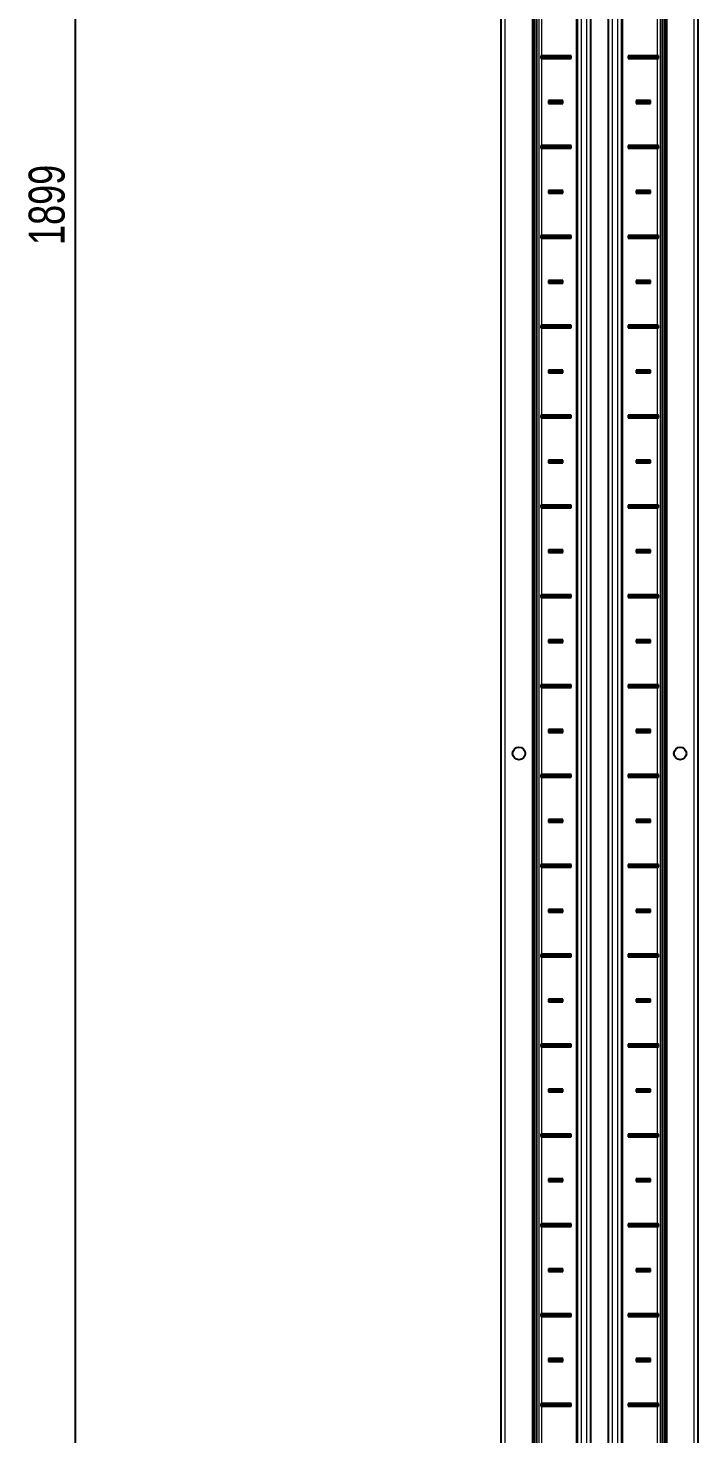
# Model space of a CAD drawing. Header units: millimetres. Extents: x -199 to 1181, y -1371 to 1753.
# Drawn here: x -199 to 173, y -593 to 189 of the extents above; entities that cross this region are included whole.
import ezdxf

# ---------------------------------------------------------------- set-up
doc = ezdxf.new("R2010")
doc.units = ezdxf.units.MM
doc.layers.add('FORMAT', color=7, linetype='Continuous')
doc.styles.add('SLDTEXTSTYLE0', font='TXT', dxfattribs={"width": 0.75})
doc.dimstyles.new('SLDDIMSTYLE0', dxfattribs={"dimtxt": 20, "dimasz": 10, "dimexe": 0, "dimexo": 0.0625, "dimgap": 5, "dimtad": 2, "dimdec": 1, "dimrnd": 1e-09, "dimzin": 12, "dimdsep": 46, "dimtxsty": 'SLDTEXTSTYLE0', "dimsah": 1, "dimcen": 0.09, "dimadec": 0, "dimazin": 3, "dimtfac": 1, "dimtofl": 0, "dimtmove": 0, "dimatfit": 3, "dimfxl": 0, "dimfrac": 2, "dimtolj": 1, "dimtzin": 12, "dimarcsym": 0})

# ---------------------------------------------------------------- blocks, each defined once
blk = doc.blocks.new('_D')
at = {"layer": 'FORMAT'}
for p, q in [((86.41, 1047.21), (-174.15, 1047.21)), ((-173.15, 1047.21), (-173.15, -851.79)), ((86.41, -851.79), (-174.15, -851.79))]:
    blk.add_line(p, q, dxfattribs=at)
for points in [[(-173.15, 1047.21), (-174.69, 1037.21), (-171.61, 1037.21)], [(-173.15, -851.79), (-171.61, -841.79), (-174.69, -841.79)]]:
    blk.add_solid(points, dxfattribs=at)
at = {"layer": 'FORMAT', "insert": (-198.93, 68.15), "char_height": 20, "attachment_point": 1, "rotation": 90, "style": 'SLDTEXTSTYLE0'}
blk.add_mtext('1899', dxfattribs=at)

msp = doc.modelspace()

# ---------------------------------------------------------------- linework, layer by layer
at = {"color": 7, "linetype": 'Continuous', "lineweight": 25}
for p, q in [((63.98, -851.79), (63.98, 1047.21)), ((81.98, -851.79), (81.98, 1047.21)), ((83.77, -851.79), (83.77, 1047.21)), ((83.8, -851.79), (83.8, 1047.21)), ((106.48, -851.79), (106.48, 1047.21)), ((113.68, 1047.21), (113.68, -851.79)), ((123.68, -851.79), (123.68, 1047.21)), ((130.88, 1047.21), (130.88, -851.79)), ((153.55, 1047.21), (153.55, -851.79)), ((153.58, 1047.21), (153.58, -851.79)), ((155.38, 1047.21), (155.38, -851.79)), ((173.38, 1047.21), (173.38, -851.79)), ((85.93, 173.35), (85.93, 172.06)), ((86.58, 172.71), (85.93, 173.35)), ((86.58, 172.71), (85.93, 172.06)), ((102.83, 173.46), (86.42, 173.46)), ((102.08, 172.71), (86.58, 172.71)), ((102.08, 172.71), (102.83, 173.46)), ((102.08, 172.71), (102.83, 171.96)), ((102.83, 171.96), (102.83, 173.46)), ((150.93, 173.46), (134.53, 173.46)), ((134.53, 173.46), (134.53, 171.96)), ((135.28, 172.71), (134.53, 173.46)), ((135.28, 172.71), (134.53, 171.96)), ((135.28, 172.71), (150.78, 172.71)), ((150.78, 172.71), (151.42, 173.35)), ((150.78, 172.71), (151.42, 172.06)), ((151.42, 172.06), (151.42, 173.35)), ((86.42, 171.96), (102.83, 171.96)), ((134.53, 171.96), (150.93, 171.96)), ((98.33, 148.46), (90.33, 148.46)), ((90.33, 148.46), (90.33, 146.96)), ((91.08, 147.71), (90.33, 148.46)), ((91.08, 147.71), (90.33, 146.96)), ((90.33, 146.96), (98.33, 146.96)), ((97.58, 147.71), (91.08, 147.71)), ((97.58, 147.71), (98.33, 148.46)), ((97.58, 147.71), (98.33, 146.96)), ((98.33, 146.96), (98.33, 148.46)), ((147.03, 148.46), (139.03, 148.46)), ((139.03, 148.46), (139.03, 146.96)), ((139.78, 147.71), (139.03, 148.46)), ((139.78, 147.71), (139.03, 146.96)), ((139.03, 146.96), (147.03, 146.96)), ((139.78, 147.71), (146.28, 147.71)), ((146.28, 147.71), (147.03, 148.46)), ((146.28, 147.71), (147.03, 146.96)), ((147.03, 146.96), (147.03, 148.46)), ((85.93, 123.35), (85.93, 122.06)), ((86.58, 122.71), (85.93, 123.35)), ((86.58, 122.71), (85.93, 122.06)), ((102.83, 123.46), (86.42, 123.46)), ((86.42, 121.96), (102.83, 121.96)), ((102.08, 122.71), (86.58, 122.71)), ((102.08, 122.71), (102.83, 123.46)), ((102.08, 122.71), (102.83, 121.96)), ((102.83, 121.96), (102.83, 123.46)), ((150.93, 123.46), (134.53, 123.46)), ((134.53, 123.46), (134.53, 121.96)), ((135.28, 122.71), (134.53, 123.46)), ((135.28, 122.71), (134.53, 121.96)), ((134.53, 121.96), (150.93, 121.96)), ((135.28, 122.71), (150.78, 122.71)), ((150.78, 122.71), (151.42, 123.35)), ((150.78, 122.71), (151.42, 122.06)), ((151.42, 122.06), (151.42, 123.35)), ((98.33, 98.46), (90.33, 98.46)), ((90.33, 98.46), (90.33, 96.96)), ((91.08, 97.71), (90.33, 98.46)), ((91.08, 97.71), (90.33, 96.96)), ((90.33, 96.96), (98.33, 96.96)), ((97.58, 97.71), (91.08, 97.71)), ((97.58, 97.71), (98.33, 98.46)), ((97.58, 97.71), (98.33, 96.96)), ((98.33, 96.96), (98.33, 98.46)), ((147.03, 98.46), (139.03, 98.46)), ((139.03, 98.46), (139.03, 96.96)), ((139.78, 97.71), (139.03, 98.46)), ((139.78, 97.71), (139.03, 96.96)), ((139.03, 96.96), (147.03, 96.96)), ((139.78, 97.71), (146.28, 97.71)), ((146.28, 97.71), (147.03, 98.46)), ((146.28, 97.71), (147.03, 96.96)), ((147.03, 96.96), (147.03, 98.46)), ((85.93, 73.35), (85.93, 72.06)), ((86.58, 72.71), (85.93, 73.35)), ((86.58, 72.71), (85.93, 72.06)), ((102.83, 73.46), (86.42, 73.46)), ((86.42, 71.96), (102.83, 71.96)), ((102.08, 72.71), (86.58, 72.71)), ((102.08, 72.71), (102.83, 73.46)), ((102.08, 72.71), (102.83, 71.96)), ((102.83, 71.96), (102.83, 73.46)), ((150.93, 73.46), (134.53, 73.46)), ((134.53, 73.46), (134.53, 71.96)), ((135.28, 72.71), (134.53, 73.46)), ((135.28, 72.71), (134.53, 71.96)), ((134.53, 71.96), (150.93, 71.96)), ((135.28, 72.71), (150.78, 72.71)), ((150.78, 72.71), (151.42, 73.35)), ((150.78, 72.71), (151.42, 72.06)), ((151.42, 72.06), (151.42, 73.35)), ((98.33, 48.46), (90.33, 48.46)), ((90.33, 48.46), (90.33, 46.96)), ((91.08, 47.71), (90.33, 48.46)), ((91.08, 47.71), (90.33, 46.96)), ((90.33, 46.96), (98.33, 46.96)), ((97.58, 47.71), (91.08, 47.71)), ((97.58, 47.71), (98.33, 48.46)), ((97.58, 47.71), (98.33, 46.96)), ((98.33, 46.96), (98.33, 48.46)), ((147.03, 48.46), (139.03, 48.46)), ((139.03, 48.46), (139.03, 46.96)), ((139.78, 47.71), (139.03, 48.46)), ((139.78, 47.71), (139.03, 46.96)), ((139.03, 46.96), (147.03, 46.96)), ((139.78, 47.71), (146.28, 47.71)), ((146.28, 47.71), (147.03, 48.46)), ((146.28, 47.71), (147.03, 46.96)), ((147.03, 46.96), (147.03, 48.46)), ((85.93, 23.35), (85.93, 22.06)), ((86.58, 22.71), (85.93, 23.35)), ((86.58, 22.71), (85.93, 22.06)), ((102.83, 23.46), (86.42, 23.46)), ((86.42, 21.96), (102.83, 21.96)), ((102.08, 22.71), (86.58, 22.71)), ((102.08, 22.71), (102.83, 23.46)), ((102.08, 22.71), (102.83, 21.96)), ((102.83, 21.96), (102.83, 23.46)), ((150.93, 23.46), (134.53, 23.46)), ((134.53, 23.46), (134.53, 21.96)), ((135.28, 22.71), (134.53, 23.46)), ((135.28, 22.71), (134.53, 21.96)), ((134.53, 21.96), (150.93, 21.96)), ((135.28, 22.71), (150.78, 22.71)), ((150.78, 22.71), (151.42, 23.35)), ((150.78, 22.71), (151.42, 22.06)), ((151.42, 22.06), (151.42, 23.35)), ((98.33, -1.54), (90.33, -1.54)), ((90.33, -1.54), (90.33, -3.04)), ((91.08, -2.29), (90.33, -1.54)), ((91.08, -2.29), (90.33, -3.04)), ((90.33, -3.04), (98.33, -3.04)), ((97.58, -2.29), (91.08, -2.29)), ((97.58, -2.29), (98.33, -1.54)), ((97.58, -2.29), (98.33, -3.04)), ((98.33, -3.04), (98.33, -1.54)), ((147.03, -1.54), (139.03, -1.54)), ((139.03, -1.54), (139.03, -3.04)), ((139.78, -2.29), (139.03, -1.54)), ((139.78, -2.29), (139.03, -3.04)), ((139.03, -3.04), (147.03, -3.04)), ((139.78, -2.29), (146.28, -2.29)), ((146.28, -2.29), (147.03, -1.54)), ((146.28, -2.29), (147.03, -3.04)), ((147.03, -3.04), (147.03, -1.54)), ((85.93, -26.65), (85.93, -27.94)), ((86.58, -27.29), (85.93, -26.65)), ((86.58, -27.29), (85.93, -27.94)), ((102.83, -26.54), (86.42, -26.54)), ((86.42, -28.04), (102.83, -28.04)), ((102.08, -27.29), (86.58, -27.29)), ((102.08, -27.29), (102.83, -26.54)), ((102.08, -27.29), (102.83, -28.04)), ((102.83, -28.04), (102.83, -26.54)), ((150.93, -26.54), (134.53, -26.54)), ((134.53, -26.54), (134.53, -28.04)), ((135.28, -27.29), (134.53, -26.54)), ((135.28, -27.29), (134.53, -28.04)), ((134.53, -28.04), (150.93, -28.04)), ((135.28, -27.29), (150.78, -27.29)), ((150.78, -27.29), (151.42, -26.65)), ((150.78, -27.29), (151.42, -27.94)), ((151.42, -27.94), (151.42, -26.65)), ((98.33, -51.54), (90.33, -51.54)), ((90.33, -51.54), (90.33, -53.04)), ((91.08, -52.29), (90.33, -51.54)), ((91.08, -52.29), (90.33, -53.04)), ((90.33, -53.04), (98.33, -53.04)), ((97.58, -52.29), (91.08, -52.29)), ((97.58, -52.29), (98.33, -51.54)), ((97.58, -52.29), (98.33, -53.04)), ((98.33, -53.04), (98.33, -51.54)), ((147.03, -51.54), (139.03, -51.54)), ((139.03, -51.54), (139.03, -53.04)), ((139.78, -52.29), (139.03, -51.54)), ((139.78, -52.29), (139.03, -53.04)), ((139.03, -53.04), (147.03, -53.04)), ((139.78, -52.29), (146.28, -52.29)), ((146.28, -52.29), (147.03, -51.54)), ((146.28, -52.29), (147.03, -53.04)), ((147.03, -53.04), (147.03, -51.54)), ((85.93, -76.65), (85.93, -77.94)), ((86.58, -77.29), (85.93, -76.65)), ((86.58, -77.29), (85.93, -77.94)), ((102.83, -76.54), (86.42, -76.54)), ((86.42, -78.04), (102.83, -78.04)), ((102.08, -77.29), (86.58, -77.29)), ((102.08, -77.29), (102.83, -76.54)), ((102.08, -77.29), (102.83, -78.04)), ((102.83, -78.04), (102.83, -76.54)), ((150.93, -76.54), (134.53, -76.54)), ((134.53, -76.54), (134.53, -78.04)), ((135.28, -77.29), (134.53, -76.54)), ((135.28, -77.29), (134.53, -78.04)), ((134.53, -78.04), (150.93, -78.04)), ((135.28, -77.29), (150.78, -77.29)), ((150.78, -77.29), (151.42, -76.65)), ((150.78, -77.29), (151.42, -77.94)), ((151.42, -77.94), (151.42, -76.65)), ((98.33, -101.54), (90.33, -101.54)), ((90.33, -101.54), (90.33, -103.04)), ((91.08, -102.29), (90.33, -101.54)), ((97.58, -102.29), (98.33, -101.54)), ((98.33, -103.04), (98.33, -101.54)), ((147.03, -101.54), (139.03, -101.54)), ((139.03, -101.54), (139.03, -103.04)), ((139.78, -102.29), (139.03, -101.54)), ((146.28, -102.29), (147.03, -101.54)), ((147.03, -103.04), (147.03, -101.54)), ((91.08, -102.29), (90.33, -103.04)), ((90.33, -103.04), (98.33, -103.04)), ((97.58, -102.29), (91.08, -102.29)), ((97.58, -102.29), (98.33, -103.04)), ((139.78, -102.29), (139.03, -103.04)), ((139.03, -103.04), (147.03, -103.04)), ((139.78, -102.29), (146.28, -102.29)), ((146.28, -102.29), (147.03, -103.04)), ((85.93, -126.65), (85.93, -127.94)), ((86.58, -127.29), (85.93, -126.65)), ((86.58, -127.29), (85.93, -127.94)), ((102.83, -126.54), (86.42, -126.54)), ((86.42, -128.04), (102.83, -128.04)), ((102.08, -127.29), (86.58, -127.29)), ((102.08, -127.29), (102.83, -126.54)), ((102.08, -127.29), (102.83, -128.04)), ((102.83, -128.04), (102.83, -126.54)), ((150.93, -126.54), (134.53, -126.54)), ((134.53, -126.54), (134.53, -128.04)), ((135.28, -127.29), (134.53, -126.54)), ((135.28, -127.29), (134.53, -128.04)), ((134.53, -128.04), (150.93, -128.04)), ((135.28, -127.29), (150.78, -127.29)), ((150.78, -127.29), (151.42, -126.65)), ((150.78, -127.29), (151.42, -127.94)), ((151.42, -127.94), (151.42, -126.65)), ((98.33, -151.54), (90.33, -151.54)), ((90.33, -151.54), (90.33, -153.04)), ((91.08, -152.29), (90.33, -151.54)), ((91.08, -152.29), (90.33, -153.04)), ((90.33, -153.04), (98.33, -153.04)), ((97.58, -152.29), (91.08, -152.29)), ((97.58, -152.29), (98.33, -151.54)), ((97.58, -152.29), (98.33, -153.04)), ((98.33, -153.04), (98.33, -151.54)), ((147.03, -151.54), (139.03, -151.54)), ((139.03, -151.54), (139.03, -153.04)), ((139.78, -152.29), (139.03, -151.54)), ((139.78, -152.29), (139.03, -153.04)), ((139.03, -153.04), (147.03, -153.04)), ((139.78, -152.29), (146.28, -152.29)), ((146.28, -152.29), (147.03, -151.54)), ((146.28, -152.29), (147.03, -153.04)), ((147.03, -153.04), (147.03, -151.54)), ((85.93, -176.65), (85.93, -177.94)), ((86.58, -177.29), (85.93, -176.65)), ((86.58, -177.29), (85.93, -177.94)), ((102.83, -176.54), (86.42, -176.54)), ((86.42, -178.04), (102.83, -178.04)), ((102.08, -177.29), (86.58, -177.29)), ((102.08, -177.29), (102.83, -176.54)), ((102.08, -177.29), (102.83, -178.04)), ((102.83, -178.04), (102.83, -176.54)), ((150.93, -176.54), (134.53, -176.54)), ((134.53, -176.54), (134.53, -178.04)), ((135.28, -177.29), (134.53, -176.54)), ((135.28, -177.29), (134.53, -178.04)), ((134.53, -178.04), (150.93, -178.04)), ((135.28, -177.29), (150.78, -177.29)), ((150.78, -177.29), (151.42, -176.65)), ((150.78, -177.29), (151.42, -177.94)), ((151.42, -177.94), (151.42, -176.65)), ((98.33, -201.54), (90.33, -201.54)), ((90.33, -201.54), (90.33, -203.04)), ((91.08, -202.29), (90.33, -201.54)), ((91.08, -202.29), (90.33, -203.04)), ((90.33, -203.04), (98.33, -203.04)), ((97.58, -202.29), (91.08, -202.29)), ((97.58, -202.29), (98.33, -201.54)), ((97.58, -202.29), (98.33, -203.04)), ((98.33, -203.04), (98.33, -201.54)), ((147.03, -201.54), (139.03, -201.54)), ((139.03, -201.54), (139.03, -203.04)), ((139.78, -202.29), (139.03, -201.54)), ((139.78, -202.29), (139.03, -203.04)), ((139.03, -203.04), (147.03, -203.04)), ((139.78, -202.29), (146.28, -202.29)), ((146.28, -202.29), (147.03, -201.54)), ((146.28, -202.29), (147.03, -203.04)), ((147.03, -203.04), (147.03, -201.54)), ((85.93, -226.65), (85.93, -227.94)), ((86.58, -227.29), (85.93, -226.65)), ((102.83, -226.54), (86.42, -226.54)), ((102.08, -227.29), (102.83, -226.54)), ((102.83, -228.04), (102.83, -226.54)), ((150.93, -226.54), (134.53, -226.54)), ((134.53, -226.54), (134.53, -228.04)), ((135.28, -227.29), (134.53, -226.54)), ((150.78, -227.29), (151.42, -226.65)), ((151.42, -227.94), (151.42, -226.65)), ((86.58, -227.29), (85.93, -227.94)), ((86.42, -228.04), (102.83, -228.04)), ((102.08, -227.29), (86.58, -227.29)), ((102.08, -227.29), (102.83, -228.04)), ((135.28, -227.29), (134.53, -228.04)), ((134.53, -228.04), (150.93, -228.04)), ((135.28, -227.29), (150.78, -227.29)), ((150.78, -227.29), (151.42, -227.94)), ((98.33, -251.54), (90.33, -251.54)), ((90.33, -251.54), (90.33, -253.04)), ((91.08, -252.29), (90.33, -251.54)), ((91.08, -252.29), (90.33, -253.04)), ((90.33, -253.04), (98.33, -253.04)), ((97.58, -252.29), (91.08, -252.29)), ((97.58, -252.29), (98.33, -251.54)), ((97.58, -252.29), (98.33, -253.04)), ((98.33, -253.04), (98.33, -251.54)), ((147.03, -251.54), (139.03, -251.54)), ((139.03, -251.54), (139.03, -253.04)), ((139.78, -252.29), (139.03, -251.54)), ((139.78, -252.29), (139.03, -253.04)), ((139.03, -253.04), (147.03, -253.04)), ((139.78, -252.29), (146.28, -252.29)), ((146.28, -252.29), (147.03, -251.54)), ((146.28, -252.29), (147.03, -253.04)), ((147.03, -253.04), (147.03, -251.54)), ((85.93, -276.65), (85.93, -277.94)), ((86.58, -277.29), (85.93, -276.65)), ((86.58, -277.29), (85.93, -277.94)), ((102.83, -276.54), (86.42, -276.54)), ((86.42, -278.04), (102.83, -278.04)), ((102.08, -277.29), (86.58, -277.29)), ((102.08, -277.29), (102.83, -276.54)), ((102.08, -277.29), (102.83, -278.04)), ((102.83, -278.04), (102.83, -276.54)), ((150.93, -276.54), (134.53, -276.54)), ((134.53, -276.54), (134.53, -278.04)), ((135.28, -277.29), (134.53, -276.54)), ((135.28, -277.29), (134.53, -278.04)), ((134.53, -278.04), (150.93, -278.04)), ((135.28, -277.29), (150.78, -277.29)), ((150.78, -277.29), (151.42, -276.65)), ((150.78, -277.29), (151.42, -277.94)), ((151.42, -277.94), (151.42, -276.65)), ((98.33, -301.54), (90.33, -301.54)), ((90.33, -301.54), (90.33, -303.04)), ((91.08, -302.29), (90.33, -301.54)), ((91.08, -302.29), (90.33, -303.04)), ((90.33, -303.04), (98.33, -303.04)), ((97.58, -302.29), (91.08, -302.29)), ((97.58, -302.29), (98.33, -301.54)), ((97.58, -302.29), (98.33, -303.04)), ((98.33, -303.04), (98.33, -301.54)), ((147.03, -301.54), (139.03, -301.54)), ((139.03, -301.54), (139.03, -303.04)), ((139.78, -302.29), (139.03, -301.54)), ((139.78, -302.29), (139.03, -303.04)), ((139.03, -303.04), (147.03, -303.04)), ((139.78, -302.29), (146.28, -302.29)), ((146.28, -302.29), (147.03, -301.54)), ((146.28, -302.29), (147.03, -303.04)), ((147.03, -303.04), (147.03, -301.54)), ((85.93, -326.65), (85.93, -327.94)), ((86.58, -327.29), (85.93, -326.65)), ((86.58, -327.29), (85.93, -327.94)), ((102.83, -326.54), (86.42, -326.54)), ((86.42, -328.04), (102.83, -328.04)), ((102.08, -327.29), (86.58, -327.29)), ((102.08, -327.29), (102.83, -326.54)), ((102.08, -327.29), (102.83, -328.04)), ((102.83, -328.04), (102.83, -326.54)), ((150.93, -326.54), (134.53, -326.54)), ((134.53, -326.54), (134.53, -328.04)), ((135.28, -327.29), (134.53, -326.54)), ((135.28, -327.29), (134.53, -328.04)), ((134.53, -328.04), (150.93, -328.04)), ((135.28, -327.29), (150.78, -327.29)), ((150.78, -327.29), (151.42, -326.65)), ((150.78, -327.29), (151.42, -327.94)), ((151.42, -327.94), (151.42, -326.65)), ((98.33, -351.54), (90.33, -351.54)), ((90.33, -351.54), (90.33, -353.04)), ((91.08, -352.29), (90.33, -351.54)), ((97.58, -352.29), (98.33, -351.54)), ((98.33, -353.04), (98.33, -351.54)), ((147.03, -351.54), (139.03, -351.54)), ((139.03, -351.54), (139.03, -353.04)), ((139.78, -352.29), (139.03, -351.54)), ((146.28, -352.29), (147.03, -351.54)), ((147.03, -353.04), (147.03, -351.54)), ((91.08, -352.29), (90.33, -353.04)), ((90.33, -353.04), (98.33, -353.04)), ((97.58, -352.29), (91.08, -352.29)), ((97.58, -352.29), (98.33, -353.04)), ((139.78, -352.29), (139.03, -353.04)), ((139.03, -353.04), (147.03, -353.04)), ((139.78, -352.29), (146.28, -352.29)), ((146.28, -352.29), (147.03, -353.04)), ((85.93, -376.65), (85.93, -377.94)), ((86.58, -377.29), (85.93, -376.65)), ((86.58, -377.29), (85.93, -377.94)), ((102.83, -376.54), (86.42, -376.54)), ((86.42, -378.04), (102.83, -378.04)), ((102.08, -377.29), (86.58, -377.29)), ((102.08, -377.29), (102.83, -376.54)), ((102.08, -377.29), (102.83, -378.04)), ((102.83, -378.04), (102.83, -376.54)), ((150.93, -376.54), (134.53, -376.54)), ((134.53, -376.54), (134.53, -378.04)), ((135.28, -377.29), (134.53, -376.54)), ((135.28, -377.29), (134.53, -378.04)), ((134.53, -378.04), (150.93, -378.04)), ((135.28, -377.29), (150.78, -377.29)), ((150.78, -377.29), (151.42, -376.65)), ((150.78, -377.29), (151.42, -377.94)), ((151.42, -377.94), (151.42, -376.65)), ((98.33, -401.54), (90.33, -401.54)), ((90.33, -401.54), (90.33, -403.04)), ((91.08, -402.29), (90.33, -401.54)), ((91.08, -402.29), (90.33, -403.04)), ((90.33, -403.04), (98.33, -403.04)), ((97.58, -402.29), (91.08, -402.29)), ((97.58, -402.29), (98.33, -401.54)), ((97.58, -402.29), (98.33, -403.04)), ((98.33, -403.04), (98.33, -401.54)), ((147.03, -401.54), (139.03, -401.54)), ((139.03, -401.54), (139.03, -403.04)), ((139.78, -402.29), (139.03, -401.54)), ((139.78, -402.29), (139.03, -403.04)), ((139.03, -403.04), (147.03, -403.04)), ((139.78, -402.29), (146.28, -402.29)), ((146.28, -402.29), (147.03, -401.54)), ((146.28, -402.29), (147.03, -403.04)), ((147.03, -403.04), (147.03, -401.54)), ((85.93, -426.65), (85.93, -427.94)), ((86.58, -427.29), (85.93, -426.65)), ((86.58, -427.29), (85.93, -427.94)), ((102.83, -426.54), (86.42, -426.54)), ((86.42, -428.04), (102.83, -428.04)), ((102.08, -427.29), (86.58, -427.29)), ((102.08, -427.29), (102.83, -426.54)), ((102.08, -427.29), (102.83, -428.04)), ((102.83, -428.04), (102.83, -426.54)), ((150.93, -426.54), (134.53, -426.54)), ((134.53, -426.54), (134.53, -428.04)), ((135.28, -427.29), (134.53, -426.54)), ((135.28, -427.29), (134.53, -428.04)), ((134.53, -428.04), (150.93, -428.04)), ((135.28, -427.29), (150.78, -427.29)), ((150.78, -427.29), (151.42, -426.65)), ((150.78, -427.29), (151.42, -427.94)), ((151.42, -427.94), (151.42, -426.65)), ((98.33, -451.54), (90.33, -451.54)), ((90.33, -451.54), (90.33, -453.04)), ((91.08, -452.29), (90.33, -451.54)), ((91.08, -452.29), (90.33, -453.04)), ((90.33, -453.04), (98.33, -453.04)), ((97.58, -452.29), (91.08, -452.29)), ((97.58, -452.29), (98.33, -451.54)), ((97.58, -452.29), (98.33, -453.04)), ((98.33, -453.04), (98.33, -451.54)), ((147.03, -451.54), (139.03, -451.54)), ((139.03, -451.54), (139.03, -453.04)), ((139.78, -452.29), (139.03, -451.54)), ((139.78, -452.29), (139.03, -453.04)), ((139.03, -453.04), (147.03, -453.04)), ((139.78, -452.29), (146.28, -452.29)), ((146.28, -452.29), (147.03, -451.54)), ((146.28, -452.29), (147.03, -453.04)), ((147.03, -453.04), (147.03, -451.54)), ((85.93, -476.65), (85.93, -477.94)), ((86.58, -477.29), (85.93, -476.65)), ((102.83, -476.54), (86.42, -476.54)), ((102.08, -477.29), (102.83, -476.54)), ((102.83, -478.04), (102.83, -476.54)), ((150.93, -476.54), (134.53, -476.54)), ((134.53, -476.54), (134.53, -478.04)), ((135.28, -477.29), (134.53, -476.54)), ((150.78, -477.29), (151.42, -476.65)), ((151.42, -477.94), (151.42, -476.65)), ((86.58, -477.29), (85.93, -477.94)), ((86.42, -478.04), (102.83, -478.04)), ((102.08, -477.29), (86.58, -477.29)), ((102.08, -477.29), (102.83, -478.04)), ((135.28, -477.29), (134.53, -478.04)), ((134.53, -478.04), (150.93, -478.04)), ((135.28, -477.29), (150.78, -477.29)), ((150.78, -477.29), (151.42, -477.94)), ((98.33, -501.54), (90.33, -501.54)), ((90.33, -501.54), (90.33, -503.04)), ((91.08, -502.29), (90.33, -501.54)), ((91.08, -502.29), (90.33, -503.04)), ((90.33, -503.04), (98.33, -503.04)), ((97.58, -502.29), (91.08, -502.29)), ((97.58, -502.29), (98.33, -501.54)), ((97.58, -502.29), (98.33, -503.04)), ((98.33, -503.04), (98.33, -501.54)), ((147.03, -501.54), (139.03, -501.54)), ((139.03, -501.54), (139.03, -503.04)), ((139.78, -502.29), (139.03, -501.54)), ((139.78, -502.29), (139.03, -503.04)), ((139.03, -503.04), (147.03, -503.04)), ((139.78, -502.29), (146.28, -502.29)), ((146.28, -502.29), (147.03, -501.54)), ((146.28, -502.29), (147.03, -503.04)), ((147.03, -503.04), (147.03, -501.54)), ((85.93, -526.65), (85.93, -527.94)), ((86.58, -527.29), (85.93, -526.65)), ((86.58, -527.29), (85.93, -527.94)), ((102.83, -526.54), (86.42, -526.54)), ((86.42, -528.04), (102.83, -528.04)), ((102.08, -527.29), (86.58, -527.29)), ((102.08, -527.29), (102.83, -526.54)), ((102.08, -527.29), (102.83, -528.04)), ((102.83, -528.04), (102.83, -526.54)), ((150.93, -526.54), (134.53, -526.54)), ((134.53, -526.54), (134.53, -528.04)), ((135.28, -527.29), (134.53, -526.54)), ((135.28, -527.29), (134.53, -528.04)), ((134.53, -528.04), (150.93, -528.04)), ((135.28, -527.29), (150.78, -527.29)), ((150.78, -527.29), (151.42, -526.65)), ((150.78, -527.29), (151.42, -527.94)), ((151.42, -527.94), (151.42, -526.65)), ((98.33, -551.54), (90.33, -551.54)), ((90.33, -551.54), (90.33, -553.04)), ((91.08, -552.29), (90.33, -551.54)), ((91.08, -552.29), (90.33, -553.04)), ((90.33, -553.04), (98.33, -553.04)), ((97.58, -552.29), (91.08, -552.29)), ((97.58, -552.29), (98.33, -551.54)), ((97.58, -552.29), (98.33, -553.04)), ((98.33, -553.04), (98.33, -551.54)), ((147.03, -551.54), (139.03, -551.54)), ((139.03, -551.54), (139.03, -553.04)), ((139.78, -552.29), (139.03, -551.54)), ((139.78, -552.29), (139.03, -553.04)), ((139.03, -553.04), (147.03, -553.04)), ((139.78, -552.29), (146.28, -552.29)), ((146.28, -552.29), (147.03, -551.54)), ((146.28, -552.29), (147.03, -553.04)), ((147.03, -553.04), (147.03, -551.54)), ((85.93, -576.65), (85.93, -577.94)), ((86.58, -577.29), (85.93, -576.65)), ((86.58, -577.29), (85.93, -577.94)), ((102.83, -576.54), (86.42, -576.54)), ((86.42, -578.04), (102.83, -578.04)), ((102.08, -577.29), (86.58, -577.29)), ((102.08, -577.29), (102.83, -576.54)), ((102.08, -577.29), (102.83, -578.04)), ((102.83, -578.04), (102.83, -576.54)), ((150.93, -576.54), (134.53, -576.54)), ((134.53, -576.54), (134.53, -578.04)), ((135.28, -577.29), (134.53, -576.54)), ((135.28, -577.29), (134.53, -578.04)), ((134.53, -578.04), (150.93, -578.04)), ((135.28, -577.29), (150.78, -577.29)), ((150.78, -577.29), (151.42, -576.65)), ((150.78, -577.29), (151.42, -577.94)), ((151.42, -577.94), (151.42, -576.65))]:
    msp.add_line(p, q, dxfattribs=at)
at = {"color": 8, "linetype": 'Continuous', "lineweight": 18}
for p, q in [((65.98, 1047.21), (65.98, -851.79)), ((81.33, -851.79), (81.33, 1047.21)), ((82.56, 1047.21), (82.56, -851.79)), ((85.01, -851.79), (85.01, 1047.21)), ((105.83, -851.79), (105.83, 1047.21)), ((108.48, 1047.21), (108.48, -851.79)), ((111.68, -851.79), (111.68, 1047.21)), ((125.68, 1047.21), (125.68, -851.79)), ((128.88, -851.79), (128.88, 1047.21)), ((131.53, 1047.21), (131.53, -851.79)), ((152.34, 1047.21), (152.34, -851.79)), ((154.79, -851.79), (154.79, 1047.21)), ((156.03, 1047.21), (156.03, -851.79)), ((171.38, -851.79), (171.38, 1047.21)), ((86.42, 221.96), (86.42, 173.46)), ((150.93, 173.46), (150.93, 221.96)), ((86.42, 171.96), (86.42, 123.46)), ((150.93, 123.46), (150.93, 171.96)), ((86.42, 121.96), (86.42, 73.46)), ((150.93, 73.46), (150.93, 121.96)), ((86.42, 71.96), (86.42, 23.46)), ((150.93, 23.46), (150.93, 71.96)), ((86.42, 21.96), (86.42, -26.54)), ((150.93, -26.54), (150.93, 21.96)), ((86.42, -28.04), (86.42, -76.54)), ((150.93, -76.54), (150.93, -28.04)), ((86.42, -78.04), (86.42, -126.54)), ((150.93, -126.54), (150.93, -78.04)), ((86.42, -128.04), (86.42, -176.54)), ((150.93, -176.54), (150.93, -128.04)), ((86.42, -178.04), (86.42, -226.54)), ((150.93, -226.54), (150.93, -178.04)), ((86.42, -228.04), (86.42, -276.54)), ((150.93, -276.54), (150.93, -228.04)), ((86.42, -278.04), (86.42, -326.54)), ((150.93, -326.54), (150.93, -278.04)), ((86.42, -328.04), (86.42, -376.54)), ((150.93, -376.54), (150.93, -328.04)), ((86.42, -378.04), (86.42, -426.54)), ((150.93, -426.54), (150.93, -378.04)), ((86.42, -428.04), (86.42, -476.54)), ((150.93, -476.54), (150.93, -428.04)), ((86.42, -478.04), (86.42, -526.54)), ((150.93, -526.54), (150.93, -478.04)), ((86.42, -528.04), (86.42, -576.54)), ((150.93, -576.54), (150.93, -528.04)), ((86.42, -578.04), (86.42, -626.54)), ((150.93, -626.54), (150.93, -578.04))]:
    msp.add_line(p, q, dxfattribs=at)
at = {"color": 7, "linetype": 'Continuous', "lineweight": 25}
for centre in [(73.83, -214.79), (163.53, -214.79)]:
    msp.add_circle(centre, 3.5, dxfattribs=at)
for centre, start_param, end_param in [((86.42, 169.99), 0, 0.248269), ((150.93, 169.99), 6.034916, 6.283185), ((86.42, 175.42), 2.893323, 3.141593), ((150.93, 175.42), 3.141593, 3.389862), ((86.42, 119.99), 0, 0.248269), ((86.42, 125.42), 2.893323, 3.141593), ((150.93, 119.99), 6.034916, 6.283185), ((150.93, 125.42), 3.141593, 3.389862), ((86.42, 69.99), 0, 0.248269), ((86.42, 75.42), 2.893323, 3.141593), ((150.93, 69.99), 6.034916, 6.283185), ((150.93, 75.42), 3.141593, 3.389862), ((86.42, 19.99), 0, 0.248269), ((86.42, 25.42), 2.893323, 3.141593), ((150.93, 19.99), 6.034916, 6.283185), ((150.93, 25.42), 3.141593, 3.389862), ((86.42, -30.01), 0, 0.248269), ((86.42, -24.58), 2.893323, 3.141593), ((150.93, -30.01), 6.034916, 6.283185), ((150.93, -24.58), 3.141593, 3.389862), ((86.42, -80.01), 0, 0.248269), ((86.42, -74.58), 2.893323, 3.141593), ((150.93, -80.01), 6.034916, 6.283185), ((150.93, -74.58), 3.141593, 3.389862), ((86.42, -130.01), 0, 0.248269), ((86.42, -124.58), 2.893323, 3.141593), ((150.93, -130.01), 6.034916, 6.283185), ((150.93, -124.58), 3.141593, 3.389862), ((86.42, -180.01), 0, 0.248269), ((86.42, -174.58), 2.893323, 3.141593), ((150.93, -180.01), 6.034916, 6.283185), ((150.93, -174.58), 3.141593, 3.389862), ((86.42, -230.01), 0, 0.248269), ((150.93, -230.01), 6.034916, 6.283185), ((86.42, -224.58), 2.893323, 3.141593), ((150.93, -224.58), 3.141593, 3.389862), ((86.42, -280.01), 0, 0.248269), ((86.42, -274.58), 2.893323, 3.141593), ((150.93, -280.01), 6.034916, 6.283185), ((150.93, -274.58), 3.141593, 3.389862), ((86.42, -330.01), 0, 0.248269), ((86.42, -324.58), 2.893323, 3.141593), ((150.93, -330.01), 6.034916, 6.283185), ((150.93, -324.58), 3.141593, 3.389862), ((86.42, -380.01), 0, 0.248269), ((86.42, -374.58), 2.893323, 3.141593), ((150.93, -380.01), 6.034916, 6.283185), ((150.93, -374.58), 3.141593, 3.389862), ((86.42, -430.01), 0, 0.248269), ((86.42, -424.58), 2.893323, 3.141593), ((150.93, -430.01), 6.034916, 6.283185), ((150.93, -424.58), 3.141593, 3.389862), ((86.42, -480.01), 0, 0.248269), ((150.93, -480.01), 6.034916, 6.283185), ((86.42, -474.58), 2.893323, 3.141593), ((150.93, -474.58), 3.141593, 3.389862), ((86.42, -530.01), 0, 0.248269), ((86.42, -524.58), 2.893323, 3.141593), ((150.93, -530.01), 6.034916, 6.283185), ((150.93, -524.58), 3.141593, 3.389862), ((86.42, -580.01), 0, 0.248269), ((86.42, -574.58), 2.893323, 3.141593), ((150.93, -580.01), 6.034916, 6.283185), ((150.93, -574.58), 3.141593, 3.389862)]:
    msp.add_ellipse(centre, major_axis=(0, 3.46), ratio=0.57735, start_param=start_param, end_param=end_param, dxfattribs=at)

# ---------------------------------------------------------------- dimensions: what is measured, and where the dimension line sits
at = {"layer": 'FORMAT'}
dim = msp.add_linear_dim(base=(-173.15, -851.79), p1=(86.42, 1047.21), p2=(86.42, -851.79), angle=90, dimstyle='SLDDIMSTYLE0', dxfattribs=at)
dim.commit()
dim.dimension.update_dxf_attribs({"geometry": '_D', "text_midpoint": (-173.15, 97.71), "dimtype": 160})

doc.saveas('drawing.dxf')
